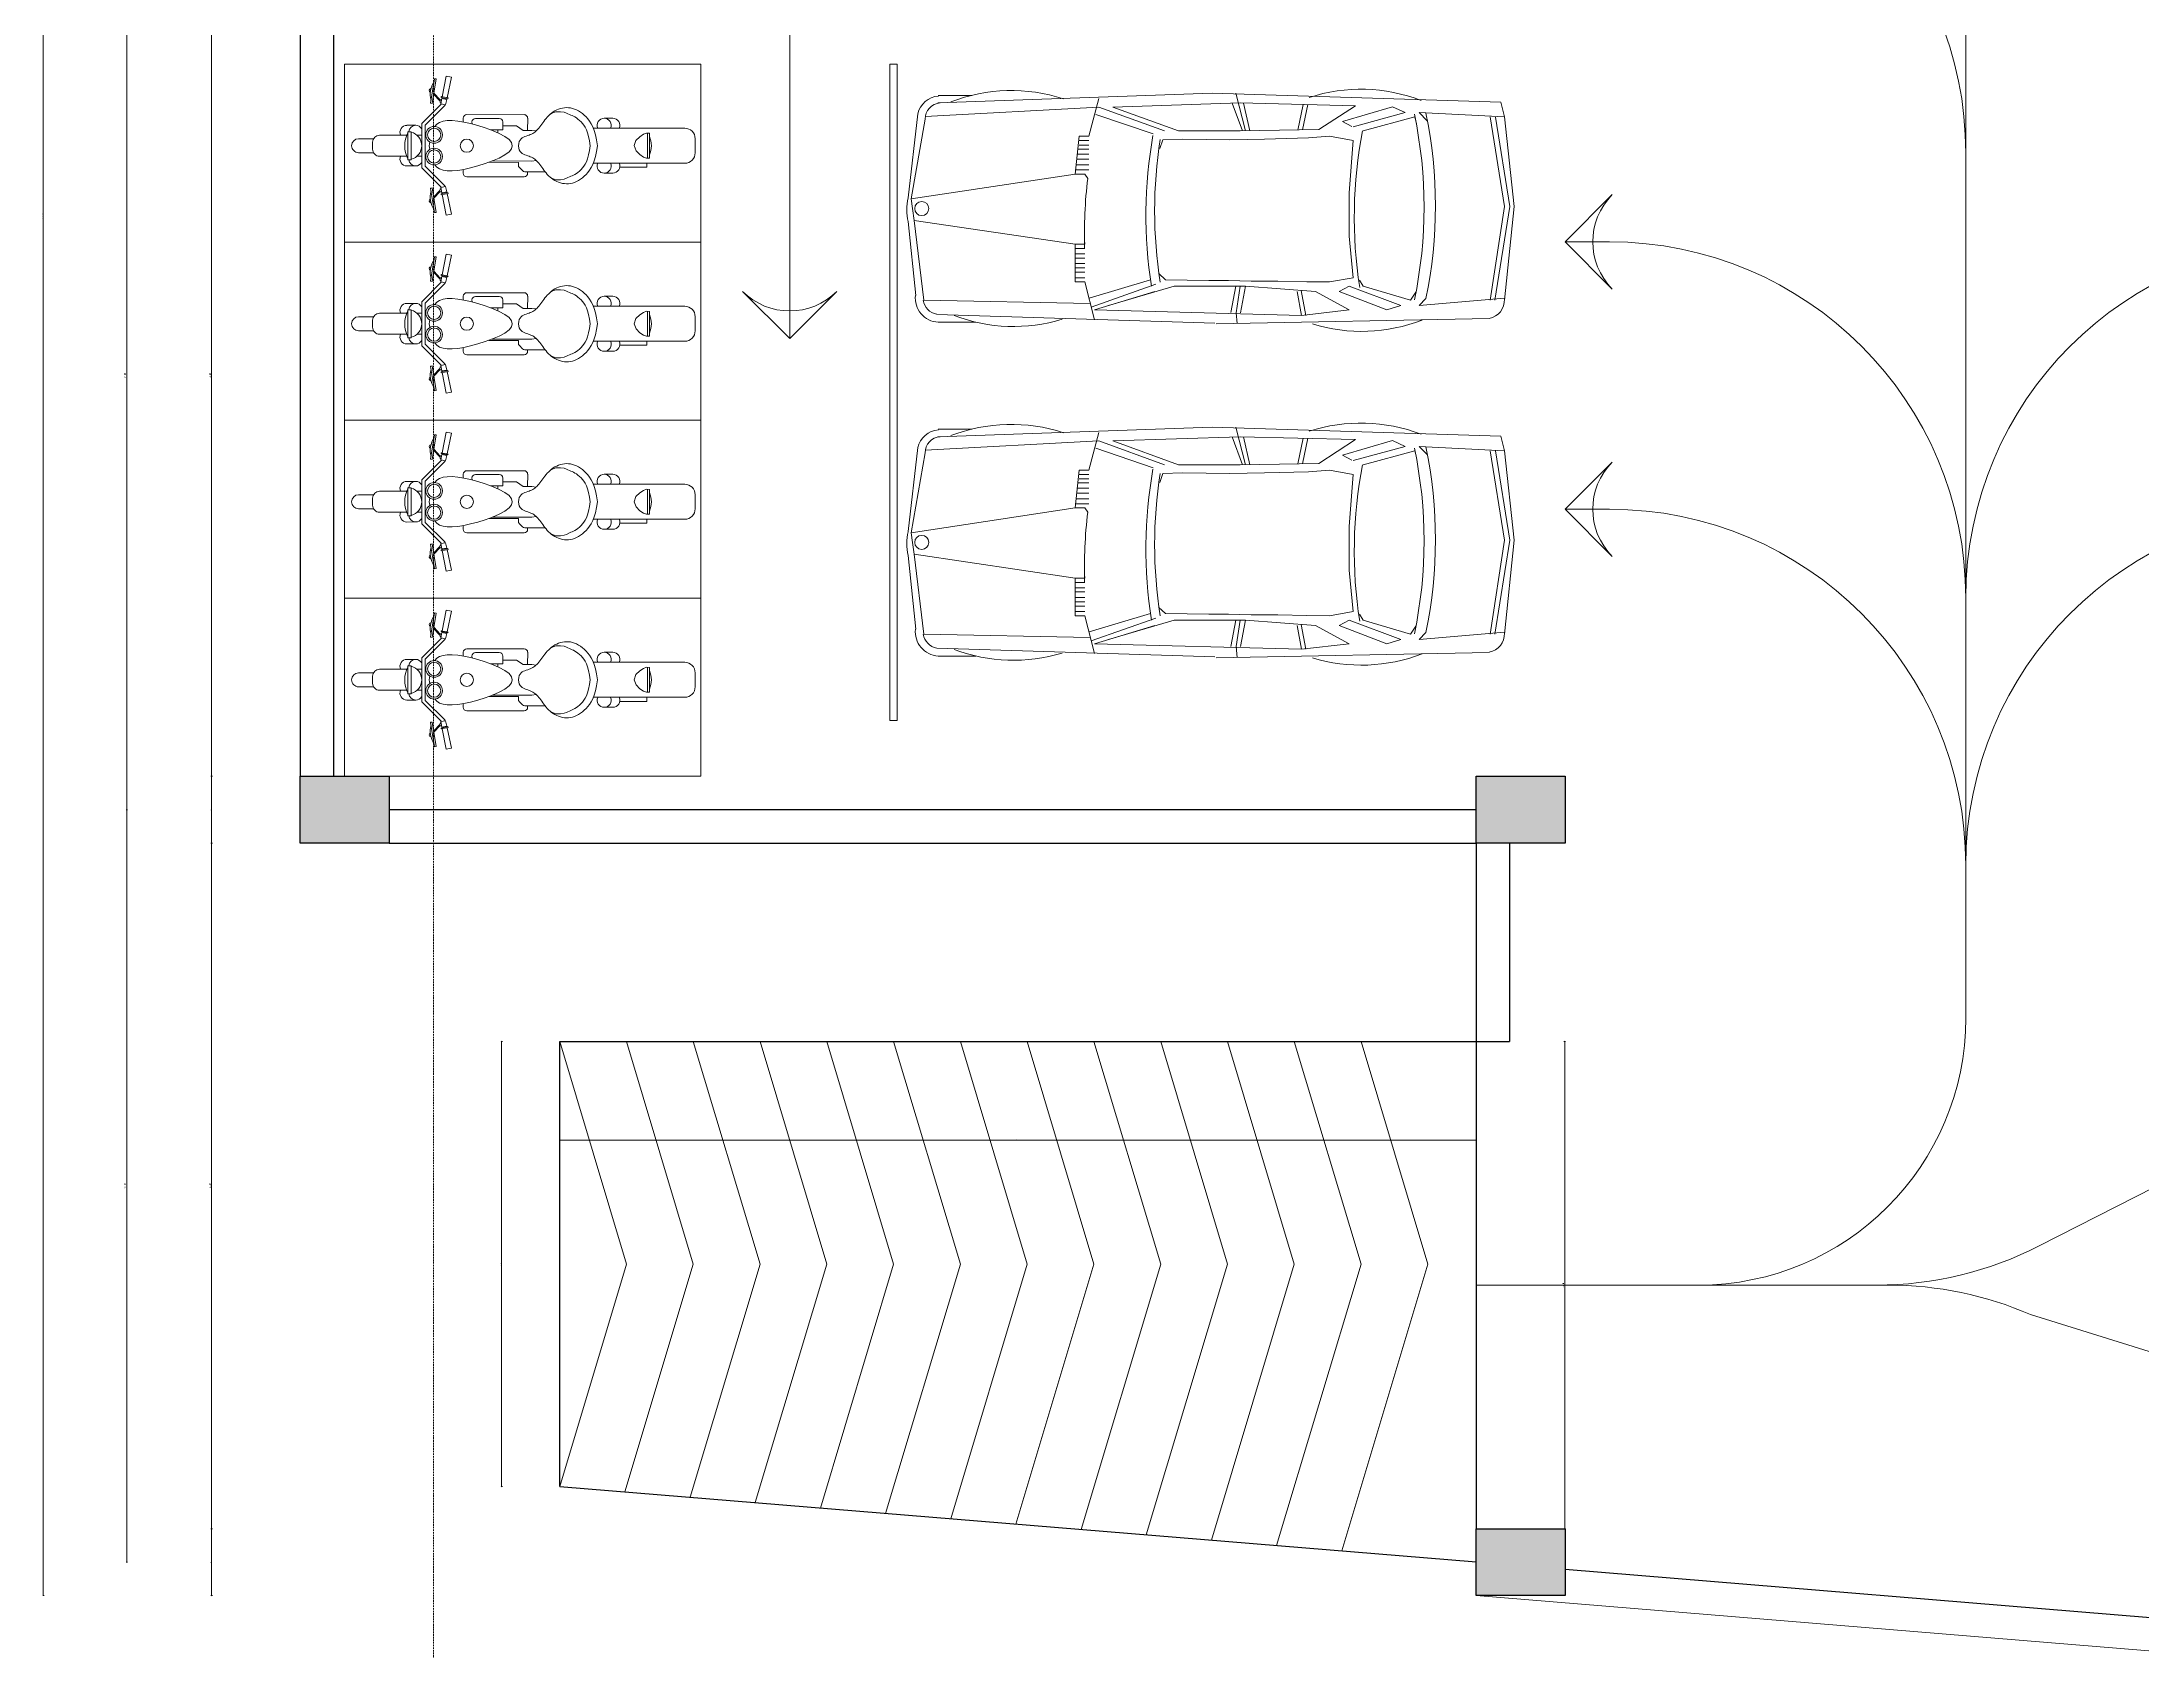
# Model space of a CAD drawing. Header units: inches. Extents: x -301229 to 1083107, y -854236 to 21026.
# Drawn here: x -199463 to -182481, y -383465 to -370451 of the extents above; entities that cross this region are included whole.
import ezdxf

# ---------------------------------------------------------------- set-up
doc = ezdxf.new("R2010")
doc.units = ezdxf.units.IN
doc.header["$MEASUREMENT"] = 0
doc.linetypes.add('ACAD_ISO12W100', pattern=[21, 12, -3, 0, -3, 0, -3])
for name, color, linetype, lineweight in [('dimension', 25, 'Continuous', 20), ('DOOR PLAN', 241, 'Continuous', 25), ('Furniture', 96, 'Continuous', 13), ('hatch  1', 252, 'Continuous', 0), ('wall', 10, 'Continuous', 30)]:
    doc.layers.add(name, color=color, linetype=linetype, lineweight=lineweight)
doc.dimstyles.new('Copy of Standard', dxfattribs={"dimtxt": 8, "dimasz": 5, "dimexe": 4, "dimexo": 0.0625, "dimgap": 1.5, "dimtad": 1, "dimdec": 1, "dimzin": 0, "dimdsep": 46, "dimlunit": 4, "dimtxsty": 'Standard', "dimblk": 'OBLIQUE', "dimcen": 0.09, "dimclrd": 1, "dimclre": 1, "dimclrt": 3, "dimadec": 0, "dimazin": 0, "dimtfac": 1, "dimtdec": 1, "dimtix": 1, "dimtofl": 0, "dimtmove": 1, "dimatfit": 3, "dimfxl": 8, "dimfxlon": 1, "dimtolj": 1, "dimtzin": 0, "dimlwd": 15, "dimlwe": 15, "dimarcsym": 0})

# ---------------------------------------------------------------- blocks, each defined once
blk = doc.blocks.new('BMW-P')
for p, q in [((0.223, 0.782), (2.303, 0.847)), ((0.234, 0.841), (0.516, 0.841)), ((1.402, 0.822), (1.329, 0.54)), ((2.95, 0.79), (1.402, 0.749)), ((2.313, 0.854), (4.353, 0.814)), ((2.461, 0.77), (2.47, 0.851)), ((2.95, 0.79), (2.918, 0.612)), ((2.982, 0.79), (2.946, 0.604)), ((3.305, 0.749), (2.95, 0.79)), ((0.009, 0.089), (0.067, 0.641)), ((0.055, 0.08), (0.128, 0.677)), ((0.128, 0.677), (1.371, 0.702)), ((1.822, 0.524), (1.362, 0.661)), ((1.862, 0.557), (1.378, 0.728)), ((1.853, 0.612), (1.402, 0.749)), ((1.998, 0.572), (1.507, 0.717)), ((2.422, 0.769), (2.458, 0.572)), ((2.461, 0.77), (2.49, 0.572)), ((2.494, 0.77), (2.531, 0.572)), ((3.305, 0.749), (3.055, 0.612)), ((3.587, 0.749), (3.232, 0.612)), ((3.692, 0.717), (3.305, 0.572)), ((3.765, 0.677), (3.41, 0.572)), ((3.692, 0.717), (3.587, 0.749)), ((3.803, 0.617), (3.765, 0.677)), ((3.829, 0.717), (4.468, 0.662)), ((3.878, 0.664), (3.829, 0.717)), ((4.361, 0.677), (4.466, -0.025)), ((4.394, 0.677), (4.507, -0.025)), ((4.466, 0.677), (4.539, -0.025)), ((1.257, 0.54), (1.257, 0.258)), ((1.329, 0.54), (1.257, 0.54)), ((1.329, 0.508), (1.257, 0.508)), ((1.932, 0.524), (1.884, 0.477)), ((2.258, 0.528), (1.932, 0.524)), ((2.531, 0.572), (1.998, 0.572)), ((2.404, 0.528), (2.258, 0.528)), ((2.574, 0.533), (2.404, 0.528)), ((3.055, 0.612), (2.531, 0.572)), ((2.772, 0.533), (2.574, 0.533)), ((2.989, 0.538), (2.772, 0.533)), ((3.16, 0.54), (2.989, 0.538)), ((3.337, 0.508), (3.16, 0.54)), ((3.305, 0.572), (3.232, 0.612)), ((3.337, 0.508), (3.305, 0.198)), ((3.383, 0.527), (3.41, 0.572)), ((1.329, 0.467), (1.257, 0.467)), ((1.329, 0.467), (1.257, 0.467)), ((1.329, 0.435), (1.257, 0.435)), ((1.329, 0.403), (1.257, 0.403)), ((1.329, 0.362), (1.257, 0.362)), ((1.329, 0.33), (1.257, 0.33)), ((0.055, 0.08), (1.257, 0.258)), ((1.329, 0.29), (1.257, 0.29)), ((1.329, 0.29), (1.257, 0.29)), ((1.329, 0.258), (1.257, 0.258)), ((1.329, 0.258), (1.328, 0.231)), ((3.305, 0.198), (3.305, 0.024)), ((0.041, -0.009), (0.055, 0.08)), ((3.305, 0.024), (3.305, -0.127)), ((0.082, -0.718), (0.009, -0.089)), ((0.031, -0.081), (0.041, -0.009)), ((1.257, -0.267), (0.031, -0.081)), ((0.136, -0.678), (0.031, -0.081)), ((3.305, -0.127), (3.337, -0.517)), ((4.466, -0.025), (4.361, -0.694)), ((4.507, -0.025), (4.399, -0.693)), ((4.539, -0.025), (4.466, -0.694)), ((1.289, -0.549), (1.257, -0.267)), ((1.329, -0.267), (1.257, -0.267)), ((1.361, -0.298), (1.26, -0.298)), ((1.353, -0.234), (1.329, -0.267)), ((1.361, -0.335), (1.264, -0.335)), ((1.361, -0.377), (1.269, -0.377)), ((1.361, -0.415), (1.273, -0.415)), ((1.361, -0.453), (1.278, -0.453)), ((1.913, -0.523), (1.89, -0.457)), ((1.361, -0.484), (1.289, -0.484)), ((1.361, -0.517), (1.289, -0.517)), ((1.361, -0.517), (1.289, -0.517)), ((1.361, -0.549), (1.289, -0.549)), ((1.434, -0.831), (1.361, -0.549)), ((1.84, -0.567), (1.413, -0.712)), ((1.926, -0.589), (1.434, -0.767)), ((2.031, -0.589), (1.539, -0.767)), ((2.06, -0.528), (1.913, -0.523)), ((2.031, -0.589), (2.49, -0.589)), ((2.413, -0.523), (2.06, -0.528)), ((2.673, -0.528), (2.413, -0.523)), ((2.508, -0.589), (2.432, -0.797)), ((2.531, -0.589), (2.458, -0.871)), ((2.49, -0.589), (3.078, -0.599)), ((2.563, -0.589), (2.517, -0.798)), ((3.003, -0.537), (2.673, -0.528)), ((2.923, -0.596), (2.961, -0.787)), ((2.956, -0.597), (2.998, -0.787)), ((3.16, -0.549), (3.003, -0.537)), ((3.352, -0.778), (3.078, -0.599)), ((3.337, -0.517), (3.16, -0.549)), ((3.327, -0.623), (3.256, -0.661)), ((3.724, -0.726), (3.337, -0.621)), ((3.797, -0.694), (3.41, -0.589)), ((1.434, -0.767), (0.137, -0.698)), ((1.539, -0.767), (2.49, -0.799)), ((2.49, -0.799), (3.352, -0.778)), ((3.629, -0.77), (3.256, -0.661)), ((3.724, -0.726), (3.629, -0.77)), ((3.808, -0.643), (3.797, -0.694)), ((3.89, -0.666), (3.829, -0.726)), ((4.466, -0.694), (3.829, -0.726)), ((4.466, -0.694), (4.439, -0.804)), ((2.281, -0.871), (0.232, -0.799)), ((0.235, -0.855), (0.485, -0.855)), ((4.439, -0.804), (2.281, -0.871))]:
    blk.add_line(p, q)
blk.add_circle((0.111, -0.009), 0.0524)
for centre, radius, start, end in [((0.244, 0.66), 0.181, 93.1985, 186.1702), ((0.797, -0.359), 1.232, 72.8697, 111.0375), ((3.399, -0.344), 1.253, 68.805, 107.0539), ((4.329, 0.677), 0.137, 356.6335, 79.992), ((0.244, 0.66), 0.123, 99.8659, 171.9709), ((0.511, -0.02), 3.355, 348.0688, 11.9312), ((0.596, -0.029), 3.355, 348.0688, 11.9312), ((5.208, 0.04), 3.421, 171.0484, 190.0393), ((5.273, 0.008), 3.421, 171.0484, 188.9516), ((6.716, 0.056), 3.372, 171.0559, 191.0409), ((4.676, 0.177), 3.349, 178.0679, 187.0565), ((0.421, 0), 0.421, 167.8285, 192.1715), ((0.251, -0.677), 0.174, 193.3925, 264.8056), ((0.257, -0.678), 0.121, 180, 266.1859), ((0.781, 0.363), 1.254, 248.8831, 288.0834), ((3.394, 0.346), 1.247, 251.9166, 291.1169)]:
    blk.add_arc(centre, radius, start, end)
blk = doc.blocks.new('harley')
for p, q in [((3.24, 45.54), (2.75, 41.3)), ((7.22, 45.08), (6.73, 40.84)), ((1.56, 39.7), (0.68, 32.05)), ((5.76, 41.22), (3.78, 41.45)), ((6.64, 31.34), (7.52, 39.01)), ((-2.37, 29.81), (-2.09, 32.28)), ((-0.46, 30.87), (-0.35, 31.86)), ((-0.46, 30.87), (7.48, 29.95)), ((-0.35, 31.86), (7.6, 30.95)), ((7.48, 29.95), (7.6, 30.95)), ((9.14, 28.47), (9.42, 30.94)), ((-9.14, 25.83), (-16.23, 25.51)), ((-9.21, 26.33), (-16.21, 26.01)), ((-10.41, 23.67), (-12.12, 25.7)), ((-11.71, 25.72), (-10.12, 23.76)), ((-9.3, 23.22), (-3.08, 28.15)), ((-8.98, 22.2), (-2.78, 27.11)), ((-3.08, 28.15), (3.17, 27.43)), ((-2.78, 27.11), (3.05, 26.44)), ((0.34, 29.12), (0.19, 27.78)), ((8.89, 25.76), (3.05, 26.44)), ((9.41, 26.71), (3.17, 27.43)), ((6.15, 27.09), (6.3, 28.43)), ((13.8, 19.57), (8.89, 25.76)), ((14.35, 20.49), (9.41, 26.71)), ((-17.34, 22.76), (-11.36, 23.25)), ((-17.22, 21.26), (-17.34, 22.76)), ((-17.22, 21.26), (-11.24, 21.75)), ((-11.38, 23.5), (-11.13, 23.52)), ((-11.38, 23.5), (-11.22, 21.51)), ((-11.22, 21.51), (-10.97, 21.53)), ((-11.13, 23.52), (-10.97, 21.53)), ((-11.09, 23.02), (-10.86, 23.04)), ((-11.01, 22.02), (-10.78, 22.04)), ((-9.22, 22.18), (-8.98, 22.2)), ((14.03, 19.5), (13.8, 19.57)), ((14.79, 23.07), (21.62, 21.14)), ((14.97, 23.54), (21.71, 21.63)), ((17.26, 22.37), (15.26, 20.83)), ((15.52, 20.68), (17.66, 22.26)), ((15.74, 18.94), (15.52, 19.01)), ((16.2, 20.37), (15.58, 18.46)), ((15.82, 18.38), (15.58, 18.46)), ((16.44, 20.29), (15.82, 18.38)), ((16.04, 19.89), (15.82, 19.96)), ((21.61, 16.78), (15.9, 18.62)), ((16.44, 20.29), (16.2, 20.37)), ((22.07, 18.21), (16.36, 20.05)), ((21.61, 16.78), (22.07, 18.21)), ((-7.11, 15.67), (-8.98, -0.58)), ((-4.94, 16.43), (-6, 16.55)), ((7.72, 12.47), (8.26, 12.41)), ((8.55, 14.87), (9.61, 14.75)), ((10.49, 13.64), (8.61, -2.61)), ((-3.48, 7.93), (-4.77, -3.23)), ((-4.71, 0.6), (-3.74, 8.99)), ((5.04, 3.93), (5.44, 7.41)), ((9.14, 11.3), (8.36, 4.55)), ((-7.2, -0.28), (-6.24, 0.48)), ((-5.51, 0.69), (-4.71, 0.6)), ((5.2, 5.31), (4.31, 5.41)), ((7.25, 3.67), (5.04, 3.93)), ((6.12, 3.8), (5.67, -0.11)), ((-8.23, -6.65), (-7.57, -0.95)), ((-8.1, -1.68), (-7.66, -1.73)), ((-4.77, -3.23), (-4.76, -4.55)), ((7.51, -3.49), (4.04, -3.08)), ((-10.6, -23.35), (-10.88, -25.82)), ((-7.41, -20.61), (-10.4, -46.5)), ((-0.47, -47.65), (2.52, -21.75)), ((5, -25.15), (4.71, -27.62)), ((-7.76, -36.67), (-0.8, -37.48)), ((-7.75, -36.17), (-0.7, -36.99)), ((-7.76, -49.82), (-3.79, -50.28))]:
    blk.add_line(p, q)
for points in [[(-16.23, 25.51), (-16.23, 25.97), (-16.21, 26.01)], [(-9.14, 25.83), (-9.18, 26.29), (-9.21, 26.33)], [(-2.7, 24.33), (-3.43, 23.85), (-4.02, 23.13), (-4.47, 22.18), (-4.78, 21), (-4.95, 19.62), (-5, 18.03), (-4.93, 16.25), (-4.73, 14.3), (-4.41, 12.19), (-3.99, 10.02), (-3.47, 7.9), (-2.86, 5.93), (-2.18, 4.23), (-1.44, 2.9), (-0.64, 2.05), (0.21, 1.8)], [(8.17, 23.08), (8.77, 22.44), (9.18, 21.61), (9.4, 20.58), (9.44, 19.36), (9.29, 17.97), (8.98, 16.42), (8.5, 14.7), (7.86, 12.84), (7.07, 10.86), (6.17, 8.84), (5.18, 6.9), (4.14, 5.12), (3.09, 3.62), (2.06, 2.5), (1.09, 1.85), (0.21, 1.8)], [(14.79, 23.07), (14.93, 23.51), (14.97, 23.54)], [(21.62, 21.14), (21.72, 21.58), (21.71, 21.63)], [(0, 0), (-0.66, 0.03), (-1.21, -0.05), (-1.66, -0.23), (-2.02, -0.48), (-2.33, -0.79), (-2.58, -1.14), (-2.79, -1.51), (-2.98, -1.89), (-3.16, -2.26), (-3.35, -2.62), (-3.53, -2.97), (-3.72, -3.3), (-3.93, -3.62), (-4.15, -3.92), (-4.4, -4.21), (-4.67, -4.47), (-4.97, -4.72), (-5.3, -4.96), (-5.66, -5.19), (-6.04, -5.41), (-6.44, -5.63), (-6.85, -5.85), (-7.28, -6.09), (-7.72, -6.34), (-8.17, -6.61), (-8.61, -6.9), (-9.06, -7.22), (-9.5, -7.55), (-9.92, -7.92), (-10.33, -8.31), (-10.71, -8.72), (-11.06, -9.17), (-11.38, -9.65), (-11.66, -10.15), (-11.91, -10.68), (-12.11, -11.22), (-12.26, -11.78), (-12.37, -12.36), (-12.42, -12.94), (-12.41, -13.52), (-12.35, -14.11), (-12.23, -14.7), (-12.05, -15.28), (-11.82, -15.86), (-11.53, -16.45), (-11.19, -17.03), (-10.79, -17.61), (-10.35, -18.18), (-9.85, -18.76), (-9.28, -19.32), (-8.59, -19.88), (-7.78, -20.41), (-6.79, -20.93), (-5.62, -21.43), (-4.22, -21.89), (-2.58, -22.33)], [(0, 0), (0.65, -0.12), (1.16, -0.33), (1.56, -0.6), (1.86, -0.93), (2.09, -1.3), (2.25, -1.69), (2.37, -2.11), (2.47, -2.52), (2.57, -2.92), (2.66, -3.32), (2.76, -3.7), (2.87, -4.06), (3, -4.42), (3.15, -4.77), (3.32, -5.1), (3.53, -5.42), (3.76, -5.73), (4.03, -6.04), (4.33, -6.34), (4.65, -6.64), (4.99, -6.95), (5.34, -7.26), (5.7, -7.59), (6.07, -7.93), (6.44, -8.3), (6.81, -8.68), (7.18, -9.09), (7.53, -9.52), (7.86, -9.97), (8.16, -10.44), (8.44, -10.93), (8.68, -11.45), (8.88, -11.98), (9.05, -12.54), (9.16, -13.11), (9.23, -13.69), (9.26, -14.27), (9.23, -14.85), (9.14, -15.43), (9.01, -16), (8.81, -16.55), (8.56, -17.09), (8.25, -17.62), (7.89, -18.14), (7.48, -18.64), (7.01, -19.13), (6.5, -19.6), (5.94, -20.06), (5.32, -20.51), (4.63, -20.93), (3.84, -21.31), (2.92, -21.65), (1.85, -21.93), (0.59, -22.14), (-0.88, -22.28), (-2.58, -22.33)], [(5.67, -0.11), (4.18, -1.81), (3.91, -4.23), (3.6, -5.51)], [(-10.02, -8.02), (-10.39, -8.55), (-10.86, -9.47), (-11, -10.77), (-10.98, -11.83), (-10.81, -12.57), (-10.37, -13.8), (-10.29, -14.2), (-10.16, -14.62), (-9.99, -15.05), (-9.77, -15.5), (-9.5, -15.96), (-9.17, -16.43), (-8.8, -16.92), (-8.39, -17.38), (-7.94, -17.83), (-7.41, -18.26), (-6.76, -18.69), (-5.94, -19.12), (-4.91, -19.55), (-3.65, -19.98), (-2.35, -20.32)], [(7.93, -10.09), (8.17, -10.69), (8.42, -11.69), (8.26, -12.99), (8, -14.02), (7.66, -14.7), (6.96, -15.8), (6.78, -16.17), (6.56, -16.55), (6.3, -16.93), (5.98, -17.31), (5.61, -17.7), (5.19, -18.09), (4.72, -18.48), (4.21, -18.84), (3.67, -19.17), (3.06, -19.47), (2.32, -19.74), (1.42, -19.97), (0.33, -20.16), (-0.99, -20.28), (-2.35, -20.32)], [(-9.42, -27.97), (-10.31, -35.65), (-9.16, -35.79)], [(-3.76, -32.72), (-5.31, -33.12), (-6.5, -34.07), (-7.3, -35), (-7.73, -35.86), (-7.78, -36.63), (-7.76, -36.67)], [(-3.76, -32.72), (-2.37, -33.45), (-1.43, -34.65), (-0.86, -35.74), (-0.65, -36.68), (-0.77, -37.44), (-0.8, -37.48)]]:
    blk.add_lwpolyline(points)
for points in [[(-9.21, 21.99), (-9.31, 23.38), (-10.88, 23.26), (-10.77, 21.87)], [(13.98, 19.32), (14.39, 20.64), (15.89, 20.17), (15.47, 18.84)]]:
    blk.add_lwpolyline(points, close=True)
for centre, radius in [((-0.32, 24.28), 2.38), ((-0.32, 24.28), 1.88), ((5.84, 23.57), 2.38), ((5.84, 23.57), 1.88), ((1.69, 14.64), 1.88)]:
    blk.add_circle(centre, radius)
for centre, radius, start, end in [((5.23, 45.31), 2, 83.41613, 173.41613), ((5.23, 45.31), 2, 353.41613, 83.41613), ((3.55, 39.47), 2, 83.41613, 173.41613), ((5.54, 39.24), 2, 353.41613, 83.41613), ((-0.38, 29.58), 2, 90.00179, 173.41613), ((-0.1, 32.05), 2, 60.80994, 173.41613), ((3.62, 31.41), 4, 187.89364, 338.93861), ((2.7, 23.71), 8.58, 57.98053, 108.85173), ((7.43, 31.18), 2, 353.34373, 105.94992), ((7.15, 28.7), 2, 353.34373, 76.75806), ((-12.44, 20.33), 6.42, 68.27565, 116.97811), ((-12.76, 26.61), 0.547, 12.45098, 171.15267), ((-0.38, 29.58), 2, 173.41613, 232.86368), ((2.35, 20.39), 4.92, 70.84964, 95.98261), ((7.15, 28.7), 2, 293.89617, 353.34373), ((-10.1, 23.22), 0.547, 15.0371, 173.7388), ((15.12, 20.31), 0.547, 353.09346, 151.79515), ((16.75, 16.96), 6.42, 49.85414, 98.55661), ((18.49, 23), 0.547, 355.67958, 154.38127), ((-6.11, 15.56), 1, 83.41613, 173.41613), ((8.14, 11.42), 1, 353.41613, 83.41613), ((9.5, 13.75), 1, 353.41613, 83.41613), ((-5.62, -0.3), 1, 83.41613, 128.39683), ((7.36, 4.67), 1, 263.41613, 353.41613), ((-7.99, -0.69), 1, 173.41613, 263.41613), ((-6.58, -1.06), 1, 128.39683, 173.41613), ((7.62, -2.49), 1, 263.41613, 353.41613), ((-8.61, -23.58), 2, 173.41613, 288.35134), ((-8.61, -23.58), 2, 58.48091, 173.41613), ((3.01, -24.92), 2, 353.41613, 108.35134), ((-8.89, -26.05), 2, 173.41613, 288.35134), ((2.72, -27.39), 2, 238.48091, 353.41613), ((3.01, -24.92), 2, 238.48091, 353.41613), ((-3.61, -31.27), 6.42, 239.06489, 287.76736), ((-7.42, -46.84), 3, 173.41613, 263.41613), ((-3.45, -47.3), 3, 263.41613, 353.41613)]:
    blk.add_arc(centre, radius, start, end)
blk = doc.blocks.new('Bike_Plan')
blk.add_blockref('harley', (17.34, 50.28))
blk = doc.blocks.new('_Oblique')
at = {"color": 0, "linetype": 'ByBlock', "lineweight": -2}
blk.add_line((-0.5, -0.5), (0.5, 0.5), dxfattribs=at)
blk = doc.blocks.new('*D982')
at = {"layer": 'Defpoints', "color": 0, "transparency": 16777216}
for p in [(-197016, -376930), (-187506, -383016), (-197016, -385429)]:
    blk.add_point(p, dxfattribs=at)
at = {"layer": 'wall', "color": 1, "lineweight": 15, "transparency": 16777216}
for p, q in [((-197016, -385421), (-197016, -385433)), ((-187506, -385429), (-197016, -385429)), ((-187506, -385421), (-187506, -385433))]:
    blk.add_line(p, q, dxfattribs=at)
at = {"layer": 'wall', "color": 1, "lineweight": 15, "transparency": 16777216, "xscale": 5, "yscale": 5, "zscale": 5, "rotation": 180}
blk.add_blockref('_Oblique', (-197016, -385429), dxfattribs=at)
at = {"layer": 'wall', "color": 1, "lineweight": 15, "transparency": 16777216, "xscale": 5, "yscale": 5, "zscale": 5}
blk.add_blockref('_Oblique', (-187506, -385429), dxfattribs=at)
at = {"layer": 'wall', "color": 3, "transparency": 16777216, "insert": (-192261, -385424), "char_height": 8, "attachment_point": 5}
blk.add_mtext('\\A1;792\'-6"', dxfattribs=at)
blk = doc.blocks.new('*D934')
at = {"layer": 'Defpoints', "color": 0, "transparency": 16777216}
for p in [(-196656, -376930), (-187866, -383016), (-196656, -384709)]:
    blk.add_point(p, dxfattribs=at)
at = {"layer": 'wall', "color": 1, "lineweight": 15, "transparency": 16777216}
for p, q in [((-196656, -384701), (-196656, -384713)), ((-187866, -384709), (-196656, -384709)), ((-187866, -384701), (-187866, -384713))]:
    blk.add_line(p, q, dxfattribs=at)
at = {"layer": 'wall', "color": 1, "lineweight": 15, "transparency": 16777216, "xscale": 5, "yscale": 5, "zscale": 5, "rotation": 180}
blk.add_blockref('_Oblique', (-196656, -384709), dxfattribs=at)
at = {"layer": 'wall', "color": 1, "lineweight": 15, "transparency": 16777216, "xscale": 5, "yscale": 5, "zscale": 5}
blk.add_blockref('_Oblique', (-187866, -384709), dxfattribs=at)
at = {"layer": 'wall', "color": 3, "transparency": 16777216, "insert": (-192261, -384703), "char_height": 8, "attachment_point": 5}
blk.add_mtext('\\A1;732\'-6"', dxfattribs=at)
blk = doc.blocks.new('*D935')
at = {"layer": 'Defpoints', "color": 0, "transparency": 16777216}
for p in [(-197376, -376930), (-196656, -376930), (-197376, -384709)]:
    blk.add_point(p, dxfattribs=at)
at = {"layer": 'wall', "color": 1, "lineweight": 15, "transparency": 16777216}
for p, q in [((-197376, -384701), (-197376, -384713)), ((-196656, -384709), (-197376, -384709)), ((-196656, -384701), (-196656, -384713))]:
    blk.add_line(p, q, dxfattribs=at)
at = {"layer": 'wall', "color": 1, "lineweight": 15, "transparency": 16777216, "xscale": 5, "yscale": 5, "zscale": 5, "rotation": 180}
blk.add_blockref('_Oblique', (-197376, -384709), dxfattribs=at)
at = {"layer": 'wall', "color": 1, "lineweight": 15, "transparency": 16777216, "xscale": 5, "yscale": 5, "zscale": 5}
blk.add_blockref('_Oblique', (-196656, -384709), dxfattribs=at)
at = {"layer": 'wall', "color": 3, "transparency": 16777216, "insert": (-197016, -384703), "char_height": 8, "attachment_point": 5}
blk.add_mtext("\\A1;60'", dxfattribs=at)
blk = doc.blocks.new('*D936')
at = {"layer": 'Defpoints', "color": 0, "transparency": 16777216}
for p in [(-197376, -369637), (-198778, -376660), (-197376, -376660)]:
    blk.add_point(p, dxfattribs=at)
at = {"layer": 'wall', "color": 1, "lineweight": 15, "transparency": 16777216}
for p, q in [((-198770, -369637), (-198782, -369637)), ((-198778, -369637), (-198778, -376660)), ((-198770, -376660), (-198782, -376660))]:
    blk.add_line(p, q, dxfattribs=at)
at = {"layer": 'wall', "color": 1, "lineweight": 15, "transparency": 16777216, "xscale": 5, "yscale": 5, "zscale": 5}
for p, rotation in [((-198778, -369637), 90), ((-198778, -376660), 270)]:
    blk.add_blockref('_Oblique', p, dxfattribs=dict(at, rotation=rotation))
at = {"layer": 'wall', "color": 3, "transparency": 16777216, "insert": (-198789, -373149), "char_height": 8, "attachment_point": 5, "rotation": 90}
blk.add_mtext('\\A1;585\'-2{\\H1x;\\S1/2;}"', dxfattribs=at)
blk = doc.blocks.new('*D937')
at = {"layer": 'Defpoints', "color": 0, "transparency": 16777216}
for p in [(-197376, -376660), (-198778, -382746), (-187866, -382746)]:
    blk.add_point(p, dxfattribs=at)
at = {"layer": 'wall', "color": 1, "lineweight": 15, "transparency": 16777216}
for p, q in [((-198770, -376660), (-198782, -376660)), ((-198778, -376660), (-198778, -382746)), ((-198770, -382746), (-198782, -382746))]:
    blk.add_line(p, q, dxfattribs=at)
at = {"layer": 'wall', "color": 1, "lineweight": 15, "transparency": 16777216, "xscale": 5, "yscale": 5, "zscale": 5}
for p, rotation in [((-198778, -376660), 90), ((-198778, -382746), 270)]:
    blk.add_blockref('_Oblique', p, dxfattribs=dict(at, rotation=rotation))
at = {"layer": 'wall', "color": 3, "transparency": 16777216, "insert": (-198789, -379703), "char_height": 8, "attachment_point": 5, "rotation": 90}
blk.add_mtext('\\A1;507\'-1{\\H1x;\\S1/2;}"', dxfattribs=at)
blk = doc.blocks.new('*D940')
at = {"layer": 'Defpoints', "color": 0, "transparency": 16777216}
for p in [(-197376, -369907), (-198093, -376390), (-197376, -376390)]:
    blk.add_point(p, dxfattribs=at)
at = {"layer": 'wall', "color": 1, "lineweight": 15, "transparency": 16777216}
for p, q in [((-198085, -369907), (-198097, -369907)), ((-198093, -369907), (-198093, -376390)), ((-198085, -376390), (-198097, -376390))]:
    blk.add_line(p, q, dxfattribs=at)
at = {"layer": 'wall', "color": 1, "lineweight": 15, "transparency": 16777216, "xscale": 5, "yscale": 5, "zscale": 5}
for p, rotation in [((-198093, -369907), 90), ((-198093, -376390), 270)]:
    blk.add_blockref('_Oblique', p, dxfattribs=dict(at, rotation=rotation))
at = {"layer": 'wall', "color": 3, "transparency": 16777216, "insert": (-198104, -373149), "char_height": 8, "attachment_point": 5, "rotation": 90}
blk.add_mtext('\\A1;540\'-2{\\H1x;\\S1/2;}"', dxfattribs=at)
blk = doc.blocks.new('*D941')
at = {"layer": 'Defpoints', "color": 0, "transparency": 16777216}
for p in [(-197376, -376390), (-198093, -376930), (-197376, -376930)]:
    blk.add_point(p, dxfattribs=at)
at = {"layer": 'wall', "color": 1, "lineweight": 15, "transparency": 16777216}
for p, q in [((-198085, -376390), (-198097, -376390)), ((-198093, -376390), (-198093, -376930)), ((-198085, -376930), (-198097, -376930))]:
    blk.add_line(p, q, dxfattribs=at)
at = {"layer": 'wall', "color": 1, "lineweight": 15, "transparency": 16777216, "xscale": 5, "yscale": 5, "zscale": 5}
for p, rotation in [((-198093, -376390), 90), ((-198093, -376930), 270)]:
    blk.add_blockref('_Oblique', p, dxfattribs=dict(at, rotation=rotation))
at = {"layer": 'wall', "color": 3, "transparency": 16777216, "insert": (-198098, -376660), "char_height": 8, "attachment_point": 5, "rotation": 90}
blk.add_mtext("\\A1;45'", dxfattribs=at)
blk = doc.blocks.new('*D942')
at = {"layer": 'Defpoints', "color": 0, "transparency": 16777216}
for p in [(-197376, -376930), (-198093, -382476), (-187866, -382476)]:
    blk.add_point(p, dxfattribs=at)
at = {"layer": 'wall', "color": 1, "lineweight": 15, "transparency": 16777216}
for p, q in [((-198085, -376930), (-198097, -376930)), ((-198093, -376930), (-198093, -382476)), ((-198085, -382476), (-198097, -382476))]:
    blk.add_line(p, q, dxfattribs=at)
at = {"layer": 'wall', "color": 1, "lineweight": 15, "transparency": 16777216, "xscale": 5, "yscale": 5, "zscale": 5}
for p, rotation in [((-198093, -376930), 90), ((-198093, -382476), 270)]:
    blk.add_blockref('_Oblique', p, dxfattribs=dict(at, rotation=rotation))
at = {"layer": 'wall', "color": 3, "transparency": 16777216, "insert": (-198104, -379703), "char_height": 8, "attachment_point": 5, "rotation": 90}
blk.add_mtext('\\A1;462\'-1{\\H1x;\\S1/2;}"', dxfattribs=at)
blk = doc.blocks.new('*D943')
at = {"layer": 'Defpoints', "color": 0, "transparency": 16777216}
for p in [(-187866, -382476), (-198093, -383016), (-187866, -383016)]:
    blk.add_point(p, dxfattribs=at)
at = {"layer": 'wall', "color": 1, "lineweight": 15, "transparency": 16777216}
for p, q in [((-198085, -382476), (-198097, -382476)), ((-198093, -382476), (-198093, -383016)), ((-198085, -383016), (-198097, -383016))]:
    blk.add_line(p, q, dxfattribs=at)
at = {"layer": 'wall', "color": 1, "lineweight": 15, "transparency": 16777216, "xscale": 5, "yscale": 5, "zscale": 5}
for p, rotation in [((-198093, -382476), 90), ((-198093, -383016), 270)]:
    blk.add_blockref('_Oblique', p, dxfattribs=dict(at, rotation=rotation))
at = {"layer": 'wall', "color": 3, "transparency": 16777216, "insert": (-198098, -382746), "char_height": 8, "attachment_point": 5, "rotation": 90}
blk.add_mtext("\\A1;45'", dxfattribs=at)
blk = doc.blocks.new('*D944')
at = {"layer": 'Defpoints', "color": 0, "transparency": 16777216}
for p in [(-195276, -379333), (-195276, -379333), (-187866, -379333)]:
    blk.add_point(p, dxfattribs=at)
at = {"layer": 'wall', "color": 1, "lineweight": 15, "transparency": 16777216}
for p, q in [((-195276, -379333), (-195276, -379337)), ((-187866, -379333), (-195276, -379333)), ((-187866, -379333), (-187866, -379337))]:
    blk.add_line(p, q, dxfattribs=at)
at = {"layer": 'wall', "color": 1, "lineweight": 15, "transparency": 16777216, "xscale": 5, "yscale": 5, "zscale": 5, "rotation": 180}
blk.add_blockref('_Oblique', (-195276, -379333), dxfattribs=at)
at = {"layer": 'wall', "color": 1, "lineweight": 15, "transparency": 16777216, "xscale": 5, "yscale": 5, "zscale": 5}
blk.add_blockref('_Oblique', (-187866, -379333), dxfattribs=at)
at = {"layer": 'wall', "color": 3, "transparency": 16777216, "insert": (-191571, -379328), "char_height": 8, "attachment_point": 5}
blk.add_mtext('\\A1;617\'-6"', dxfattribs=at)
blk = doc.blocks.new('*D945')
at = {"layer": 'Defpoints', "color": 0, "transparency": 16777216}
for p in [(-195276, -378535), (-195747, -382135), (-195276, -382135)]:
    blk.add_point(p, dxfattribs=at)
at = {"layer": 'wall', "color": 1, "lineweight": 15, "transparency": 16777216}
for p, q in [((-195739, -378535), (-195751, -378535)), ((-195747, -378535), (-195747, -382135)), ((-195739, -382135), (-195751, -382135))]:
    blk.add_line(p, q, dxfattribs=at)
at = {"layer": 'wall', "color": 1, "lineweight": 15, "transparency": 16777216, "xscale": 5, "yscale": 5, "zscale": 5}
for p, rotation in [((-195747, -378535), 90), ((-195747, -382135), 270)]:
    blk.add_blockref('_Oblique', p, dxfattribs=dict(at, rotation=rotation))
at = {"layer": 'wall', "color": 3, "transparency": 16777216, "insert": (-195753, -380335), "char_height": 8, "attachment_point": 5, "rotation": 90}
blk.add_mtext("\\A1;300'", dxfattribs=at)
blk = doc.blocks.new('*D946')
at = {"layer": 'Defpoints', "color": 0, "transparency": 16777216}
for p in [(-187596, -378535), (-187506, -382476), (-187148, -382476)]:
    blk.add_point(p, dxfattribs=at)
at = {"layer": 'wall', "color": 1, "lineweight": 15, "transparency": 16777216}
for p, q in [((-187156, -378535), (-187144, -378535)), ((-187148, -378535), (-187148, -382476)), ((-187156, -382476), (-187144, -382476))]:
    blk.add_line(p, q, dxfattribs=at)
at = {"layer": 'wall', "color": 1, "lineweight": 15, "transparency": 16777216, "xscale": 5, "yscale": 5, "zscale": 5}
for p, rotation in [((-187148, -378535), 90), ((-187148, -382476), 270)]:
    blk.add_blockref('_Oblique', p, dxfattribs=dict(at, rotation=rotation))
at = {"layer": 'wall', "color": 3, "transparency": 16777216, "insert": (-187159, -380505), "char_height": 8, "attachment_point": 5, "rotation": 90}
blk.add_mtext('\\A1;328\'-4{\\H1x;\\S1/2;}"', dxfattribs=at)
blk = doc.blocks.new('*D927')
at = {"layer": 'Defpoints', "color": 0, "transparency": 16777216}
for p in [(-199452, -360697), (-198093, -360697), (-198093, -383016)]:
    blk.add_point(p, dxfattribs=at)
at = {"layer": 'wall', "color": 1, "lineweight": 15, "transparency": 16777216}
for p, q in [((-199444, -360697), (-199456, -360697)), ((-199452, -383016), (-199452, -360697)), ((-199444, -383016), (-199456, -383016))]:
    blk.add_line(p, q, dxfattribs=at)
at = {"layer": 'wall', "color": 1, "lineweight": 15, "transparency": 16777216, "xscale": 5, "yscale": 5, "zscale": 5}
for p, rotation in [((-199452, -360697), 90), ((-199452, -383016), 270)]:
    blk.add_blockref('_Oblique', p, dxfattribs=dict(at, rotation=rotation))
at = {"layer": 'wall', "color": 3, "transparency": 16777216, "insert": (-199457, -371856), "char_height": 8, "attachment_point": 5, "rotation": 90}
blk.add_mtext('\\A1;1859\'-10"', dxfattribs=at)

msp = doc.modelspace()

# ---------------------------------------------------------------- hatches: boundary and pattern name
at = {"layer": 'wall'}
for points in [[(-196656.35, -376929.81), (-196656.35, -376389.81), (-197376.35, -376389.81), (-197376.35, -376929.81)], [(-187146.35, -376929.81), (-187146.35, -376389.81), (-187866.35, -376389.81), (-187866.35, -376929.81)], [(-187146.35, -383015.51), (-187146.35, -382475.51), (-187866.35, -382475.51), (-187866.35, -383015.51)]]:
    msp.add_hatch(color=2, dxfattribs=at).paths.add_polyline_path(points)

# ---------------------------------------------------------------- linework, layer by layer
at = {"layer": 'dimension', "linetype": 'ACAD_ISO12W100'}
msp.add_line((-196296.35, -359437.38), (-196296.35, -386975.51), dxfattribs=at)
at = {"layer": 'DOOR PLAN'}
for p, q in [((-195276.35, -382135.09), (-195276.35, -378535.09)), ((-195276.35, -378535.09), (-187866.35, -378535.09)), ((-187866.35, -378535.09), (-187866.35, -382475.51)), ((-195276.35, -382135.09), (-187866.35, -382744.6))]:
    msp.add_line(p, q, dxfattribs=at)
at = {"layer": 'Furniture', "lineweight": 5}
for points in [[(-183906.35, -377625.3), (-183906.35, -368437.38, 0.41421356), (-186786.35, -365557.38), (-187146.35, -365557.38)], [(-183906.35, -377625.3), (-183906.35, -368437.38, -0.41421356), (-181026.35, -365557.38), (-180666.35, -365557.38)], [(-183906.35, -377625.3), (-183906.35, -370267.38, 0.41421356), (-186786.35, -367387.38), (-187146.35, -367387.38)], [(-183906.35, -377625.3), (-183906.35, -370267.38, -0.41421356), (-181026.35, -367387.38), (-180666.35, -367387.38)], [(-183906.35, -374947.38), (-183906.35, -371347.38, 0.41421356), (-186786.35, -368467.38), (-191616.35, -368467.38, 0.41421356), (-193416.35, -370267.38), (-193416.35, -372849.98)], [(-187146.35, -372067.38), (-186764.51, -372449.22, -0.41421356), (-186764.51, -371685.55), (-187146.35, -372067.38)], [(-183906.35, -377625.3), (-183906.35, -374947.38, 0.41421356), (-186786.35, -372067.38), (-187146.35, -372067.38)], [(-183906.35, -377625.3), (-183906.35, -374947.38, -0.41421356), (-181026.35, -372067.38), (-180666.35, -372067.38)], [(-193416.35, -372849.98), (-193034.51, -372468.14, -0.41421356), (-193798.18, -372468.14), (-193416.35, -372849.98)], [(-187146.35, -374229.81), (-186764.51, -374611.65, -0.41421356), (-186764.51, -373847.97), (-187146.35, -374229.81)], [(-187146.35, -374229.81), (-186786.35, -374229.81, -0.41421356), (-183906.35, -377109.81), (-183906.35, -377625.3)], [(-180666.35, -374229.81), (-181026.35, -374229.81, 0.41421356), (-183906.35, -377109.81), (-183906.35, -377625.3)], [(-187866.35, -380505.3), (-186066.35, -380505.3, 0.41421356), (-183906.35, -378345.3), (-183906.35, -377109.81)], [(-187866.35, -380505.3), (-184626.35, -380505.3, 0.11898608), (-183312.5, -380188.15), (-180664.64, -378839.83)], [(-187866.35, -380505.3), (-184529.73, -380505.3, -0.10282245), (-183382.13, -380743.82), (-180848.25, -381531.87)]]:
    msp.add_lwpolyline(points, format="xyb", dxfattribs=at)
at = {"layer": 'Furniture'}
for points in [[(-194136.35, -370629.81), (-194136.35, -372069.81), (-197016.35, -372069.81), (-197016.35, -370629.81), (-194136.35, -370629.81)], [(-194136.35, -372069.81), (-194136.35, -373509.81), (-197016.35, -373509.81), (-197016.35, -372069.81), (-194136.35, -372069.81)], [(-194136.35, -373509.81), (-194136.35, -374949.81), (-197016.35, -374949.81), (-197016.35, -373509.81), (-194136.35, -373509.81)], [(-194136.35, -374949.81), (-194136.35, -376389.81), (-197016.35, -376389.81), (-197016.35, -374949.81), (-194136.35, -374949.81)]]:
    msp.add_lwpolyline(points, dxfattribs=at)
at = {"layer": 'Furniture', "lineweight": 5}
msp.add_lwpolyline([(-192546.35, -375939.81), (-192606.35, -375939.81), (-192606.35, -370629.81), (-192546.35, -370629.81), (-192546.35, -375939.81)], close=True, dxfattribs=at)
at = {"layer": 'hatch  1'}
for points in [[(-195276.35, -378535.09), (-194736.35, -380335.09), (-195276.35, -382135.09)], [(-194736.35, -378535.09), (-194196.35, -380335.09), (-194749.35, -382178.44)], [(-194196.35, -378535.09), (-193656.35, -380335.09), (-194222.36, -382221.79)], [(-193656.35, -378535.09), (-193116.35, -380335.09), (-193695.36, -382265.14)], [(-193116.35, -378535.09), (-192576.35, -380335.09), (-193168.36, -382308.49)], [(-192576.35, -378535.09), (-192036.35, -380335.09), (-192641.37, -382351.83)], [(-192036.35, -378535.09), (-191496.35, -380335.09), (-192114.37, -382395.18)], [(-191496.35, -378535.09), (-190956.35, -380335.09), (-191587.38, -382438.53)], [(-190956.35, -378535.09), (-190416.35, -380335.09), (-191060.38, -382481.88)], [(-190416.35, -378535.09), (-189876.35, -380335.09), (-190533.39, -382525.22)], [(-189876.35, -378535.09), (-189336.35, -380335.09), (-190006.39, -382568.57)], [(-189336.35, -378535.09), (-188796.35, -380335.09), (-189479.39, -382611.92)], [(-188796.35, -378535.09), (-188256.35, -380335.09), (-188952.4, -382655.27)]]:
    msp.add_lwpolyline(points, dxfattribs=at)
at = {"layer": 'wall'}
for p, q in [((-197376.35, -369907.38), (-197376.35, -376389.81)), ((-197106.35, -369907.38), (-197106.35, -376389.81)), ((-196656.35, -376659.81), (-187866.35, -376659.81)), ((-196656.35, -376929.81), (-187866.35, -376929.81)), ((-187866.35, -376929.81), (-187866.35, -378535.09)), ((-187596.35, -376929.81), (-187596.35, -378535.09)), ((-187866.35, -378535.09), (-187596.35, -378535.09)), ((-187146.35, -382803.82), (-180666.35, -383336.83))]:
    msp.add_line(p, q, dxfattribs=at)
at = {"layer": 'wall', "color": 5, "lineweight": 0}
msp.add_lwpolyline([(-197376.35, -363037.38), (-197376.35, -376929.81), (-187866.35, -376929.81), (-187866.35, -383015.51), (-175316.32, -384047.81), (-173672.37, -374011.32), (-175608.83, -358982.41), (-187478.86, -360697.38), (-187866.35, -360697.38), (-187866.35, -363037.38), (-197376.35, -363037.38)], dxfattribs=at)
at = {"layer": 'wall'}
for points in [[(-197376.35, -376389.81), (-196656.35, -376389.81), (-196656.35, -376929.81), (-197376.35, -376929.81), (-197376.35, -376389.81)], [(-187866.35, -376389.81), (-187146.35, -376389.81), (-187146.35, -376929.81), (-187866.35, -376929.81), (-187866.35, -376389.81)], [(-187866.35, -382475.51), (-187146.35, -382475.51), (-187146.35, -383015.51), (-187866.35, -383015.51), (-187866.35, -382475.51)]]:
    msp.add_lwpolyline(points, dxfattribs=at)

# ---------------------------------------------------------------- block references
at = {"layer": 'Furniture'}
for name, p, xscale, yscale, zscale, rotation in [('Bike_Plan', (-194136.86, -371614.4), 28.35000000110473, 28.35000000110473, 28.35, 96.58387304248234), ('BMW-P', (-192469.12, -371807.62), -1081.876622609849, 1081.876622610725, 1081.876622610751, 179.9997586132497), ('Bike_Plan', (-194136.86, -373054.4), 28.35000000110473, 28.35000000110473, 28.35, 96.58387304248234), ('Bike_Plan', (-194136.86, -374494.4), 28.35000000110473, 28.35000000110473, 28.35, 96.58387304248234), ('BMW-P', (-192469.12, -374507.62), -1081.876622609849, 1081.876622610725, 1081.876622610751, 179.9997586132497), ('Bike_Plan', (-194136.86, -375934.4), 28.35000000110473, 28.35000000110473, 28.35, 96.58387304248234)]:
    msp.add_blockref(name, p, dxfattribs=dict(at, xscale=xscale, yscale=yscale, zscale=zscale, rotation=rotation))

# ---------------------------------------------------------------- dimensions: what is measured, and where the dimension line sits
at = {"layer": 'wall'}
for base, p1, p2, picture, middle in [((-199451.97, -360697.38), (-198092.73, -383015.51), (-198092.73, -360697.38), '*D927', (-199457.47, -371856.45)), ((-198777.69, -376659.81), (-197376.35, -369637.38), (-197376.35, -376659.81), '*D936', (-198788.53, -373148.6)), ((-198092.73, -376389.81), (-197376.35, -369907.38), (-197376.35, -376389.81), '*D940', (-198103.56, -373148.6)), ((-198092.73, -376929.81), (-197376.35, -376389.81), (-197376.35, -376929.81), '*D941', (-198098.23, -376659.81)), ((-198777.69, -382745.51), (-197376.35, -376659.81), (-187866.35, -382745.51), '*D937', (-198788.53, -379702.66)), ((-198092.73, -382475.51), (-197376.35, -376929.81), (-187866.35, -382475.51), '*D942', (-198103.56, -379702.66)), ((-195747.36, -382135.09), (-195276.35, -378535.09), (-195276.35, -382135.09), '*D945', (-195752.86, -380335.09)), ((-187148.06, -382475.51), (-187596.35, -378535.09), (-187506.35, -382475.51), '*D946', (-187158.9, -380505.3)), ((-198092.73, -383015.51), (-187866.35, -382475.51), (-187866.35, -383015.51), '*D943', (-198098.23, -382745.51))]:
    dim = msp.add_linear_dim(base=base, p1=p1, p2=p2, angle=90, dimstyle='Copy of Standard', dxfattribs=at)
    dim.commit()
    dim.dimension.update_dxf_attribs({"geometry": picture, "text_midpoint": middle})
for base, p1, p2, picture, middle in [((-197376.35, -384708.58), (-196656.35, -376929.81), (-197376.35, -376929.81), '*D935', (-197016.35, -384703.08)), ((-197016.35, -385429.37), (-187506.35, -383015.51), (-197016.35, -376929.81), '*D982', (-192261.35, -385423.87)), ((-196656.35, -384708.58), (-187866.35, -383015.51), (-196656.35, -376929.81), '*D934', (-192261.35, -384703.08)), ((-195276.35, -379333.04), (-187866.35, -379333.04), (-195276.35, -379333.04), '*D944', (-191571.35, -379327.54))]:
    dim = msp.add_linear_dim(base=base, p1=p1, p2=p2, dimstyle='Copy of Standard', dxfattribs=at)
    dim.commit()
    dim.dimension.update_dxf_attribs({"geometry": picture, "text_midpoint": middle})

doc.saveas('drawing.dxf')
